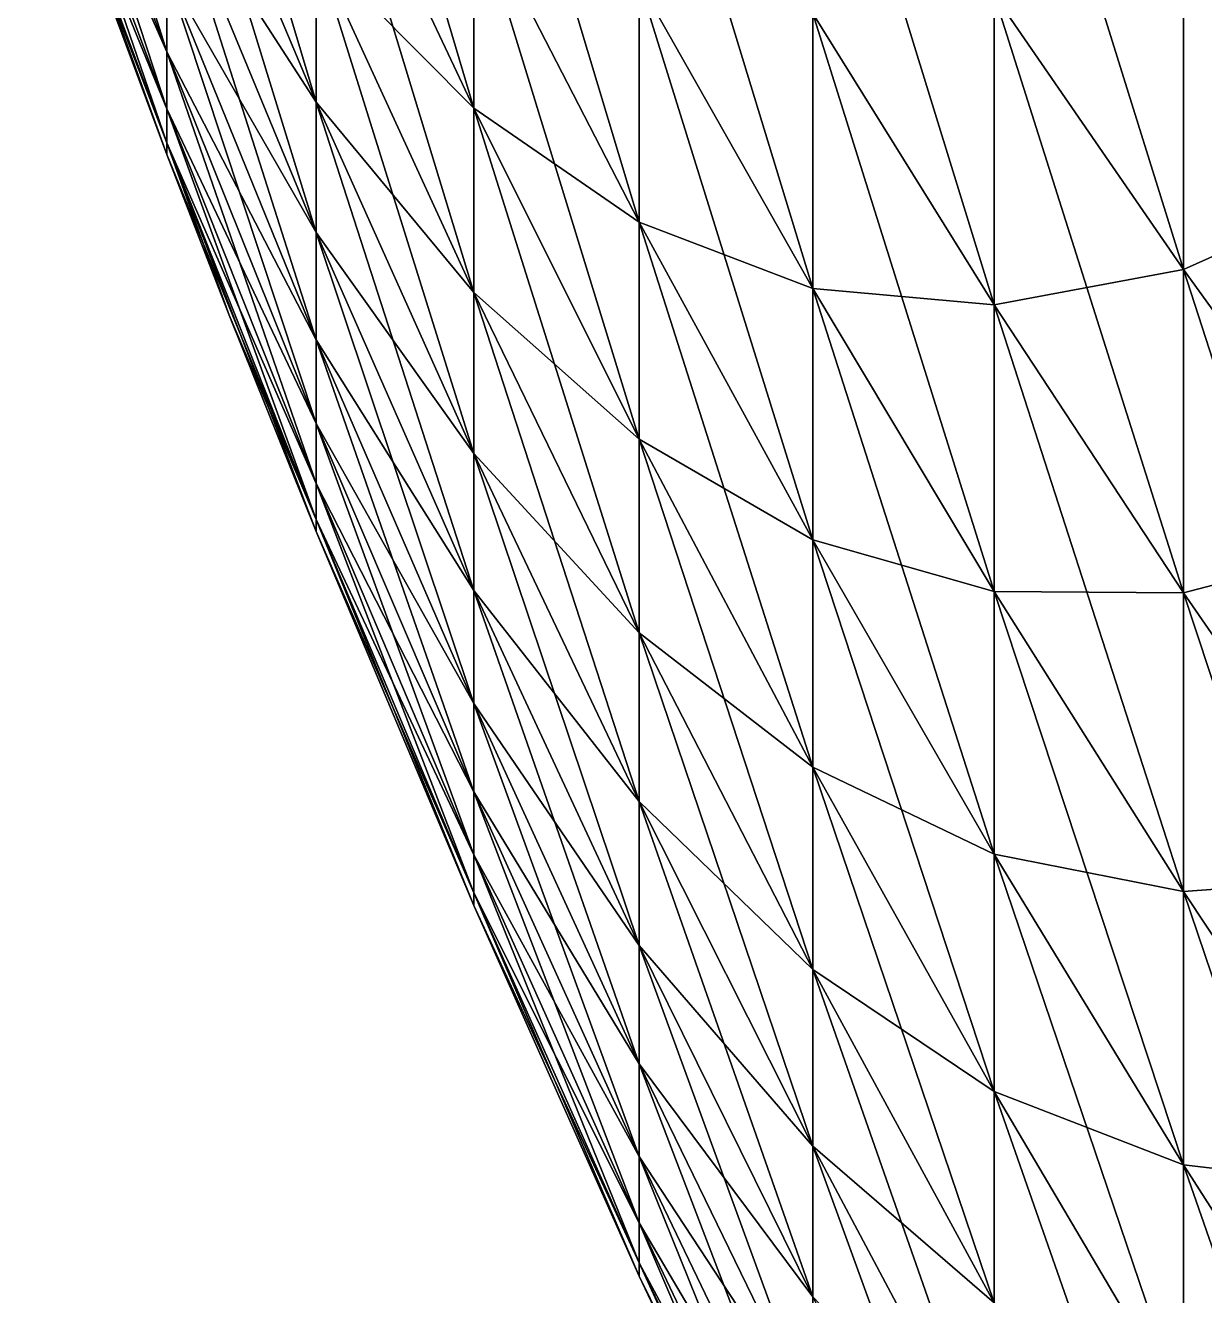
# Model space of a CAD drawing. Header units: inches. Extents: x 0 to 100, y -254 to 254.
# Drawn here: x 21.88 to 45.16, y -155.62 to -130.55 of the extents above; entities that cross this region are included whole.
import ezdxf

# ---------------------------------------------------------------- set-up
doc = ezdxf.new("R2010")
doc.units = ezdxf.units.IN
doc.header["$LTSCALE"] = 125.488919
doc.header["$MEASUREMENT"] = 0
doc.layers.add('1', color=7, linetype='CONTINUOUS')
doc.layers.add('3', color=7, linetype='CONTINUOUS')

msp = doc.modelspace()

# ---------------------------------------------------------------- linework, layer by layer
at = {"layer": '1', "linetype": 'CONTINUOUS'}
for points in [[(44.739, -128.541, -121.272), (44.739, -121.272, -128.541), (48.625, -133.634, -126.077), (44.739, -128.541, -121.272)], [(48.625, -133.634, -126.077), (44.739, -121.272, -128.541), (48.625, -126.077, -133.634), (48.625, -133.634, -126.077)], [(27.62, -125.596, -63.076), (27.62, -121.715, -70.272), (30.73, -132.19, -66.388), (27.62, -125.596, -63.076)], [(30.73, -132.19, -66.388), (27.62, -121.715, -70.272), (30.73, -128.106, -73.962), (30.73, -132.19, -66.388)], [(21.88, -123.686, -21.809), (21.88, -122.209, -28.964), (24.67, -131.078, -23.113), (21.88, -123.686, -21.809)], [(24.67, -131.078, -23.113), (21.88, -122.209, -28.964), (24.67, -129.513, -30.695), (24.67, -131.078, -23.113)], [(24.67, -125.073, -45.523), (24.67, -122.215, -52.718), (27.62, -132.069, -48.069), (24.67, -125.073, -45.523)], [(27.62, -132.069, -48.069), (24.67, -122.215, -52.718), (27.62, -129.051, -55.667), (27.62, -132.069, -48.069)], [(41.004, -129.948, -109.04), (41.004, -123.388, -116.411), (44.739, -135.375, -113.593), (41.004, -129.948, -109.04)], [(44.739, -135.375, -113.593), (41.004, -123.388, -116.411), (44.739, -128.541, -121.272), (44.739, -135.375, -113.593)], [(21.88, -124.745, -14.581), (21.88, -123.686, -21.809), (24.67, -132.2, -15.452), (21.88, -124.745, -14.581)], [(24.67, -132.2, -15.452), (21.88, -123.686, -21.809), (24.67, -131.078, -23.113), (24.67, -132.2, -15.452)], [(30.73, -128.106, -73.962), (30.73, -123.589, -81.286), (33.998, -134.437, -77.617), (30.73, -128.106, -73.962)], [(33.998, -134.437, -77.617), (30.73, -123.589, -81.286), (33.998, -129.697, -85.303), (33.998, -134.437, -77.617)], [(33.998, -129.697, -85.303), (33.998, -124.517, -92.7), (37.424, -135.744, -89.28), (33.998, -129.697, -85.303)], [(37.424, -135.744, -89.28), (33.998, -124.517, -92.7), (37.424, -130.323, -97.022), (37.424, -135.744, -89.28)], [(37.424, -130.323, -97.022), (37.424, -124.461, -104.436), (41.004, -136.069, -101.299), (37.424, -130.323, -97.022)], [(41.004, -136.069, -101.299), (37.424, -124.461, -104.436), (41.004, -129.948, -109.04), (41.004, -136.069, -101.299)], [(21.88, -125.381, -7.303), (21.88, -124.745, -14.581), (24.67, -132.875, -7.739), (21.88, -125.381, -7.303)], [(24.67, -132.875, -7.739), (21.88, -124.745, -14.581), (24.67, -132.2, -15.452), (24.67, -132.875, -7.739)], [(24.67, -127.509, -38.174), (24.67, -125.073, -45.523), (27.62, -134.641, -40.309), (24.67, -127.509, -38.174)], [(27.62, -134.641, -40.309), (24.67, -125.073, -45.523), (27.62, -132.069, -48.069), (27.62, -134.641, -40.309)], [(24.67, -133.1), (21.88, -125.594), (21.88, -125.381, -7.303), (24.67, -133.1)], [(24.67, -133.1), (21.88, -125.381, -7.303), (24.67, -132.875, -7.739), (24.67, -133.1)], [(27.62, -129.051, -55.667), (27.62, -125.596, -63.076), (30.73, -135.826, -58.59), (27.62, -129.051, -55.667)], [(30.73, -135.826, -58.59), (27.62, -125.596, -63.076), (30.73, -132.19, -66.388), (30.73, -135.826, -58.59)], [(24.67, -129.513, -30.695), (24.67, -127.509, -38.174), (27.62, -136.757, -32.412), (24.67, -129.513, -30.695)], [(27.62, -136.757, -32.412), (24.67, -127.509, -38.174), (27.62, -134.641, -40.309), (27.62, -136.757, -32.412)], [(30.73, -132.19, -66.388), (30.73, -128.106, -73.962), (33.998, -138.723, -69.669), (30.73, -132.19, -66.388)], [(33.998, -138.723, -69.669), (30.73, -128.106, -73.962), (33.998, -134.437, -77.617), (33.998, -138.723, -69.669)], [(44.739, -135.375, -113.593), (44.739, -128.541, -121.272), (48.625, -140.739, -118.094), (44.739, -135.375, -113.593)], [(48.625, -140.739, -118.094), (44.739, -128.541, -121.272), (48.625, -133.634, -126.077), (48.625, -140.739, -118.094)], [(27.62, -132.069, -48.069), (27.62, -129.051, -55.667), (30.73, -139.003, -50.593), (27.62, -132.069, -48.069)], [(30.73, -139.003, -50.593), (27.62, -129.051, -55.667), (30.73, -135.826, -58.59), (30.73, -139.003, -50.593)], [(24.67, -131.078, -23.113), (24.67, -129.513, -30.695), (27.62, -138.41, -24.405), (24.67, -131.078, -23.113)], [(27.62, -138.41, -24.405), (24.67, -129.513, -30.695), (27.62, -136.757, -32.412), (27.62, -138.41, -24.405)], [(33.998, -134.437, -77.617), (33.998, -129.697, -85.303), (37.424, -140.706, -81.236), (33.998, -134.437, -77.617)], [(37.424, -140.706, -81.236), (33.998, -129.697, -85.303), (37.424, -135.744, -89.28), (37.424, -140.706, -81.236)], [(41.004, -136.069, -101.299), (41.004, -129.948, -109.04), (44.739, -141.751, -105.53), (41.004, -136.069, -101.299)], [(44.739, -141.751, -105.53), (41.004, -129.948, -109.04), (44.739, -135.375, -113.593), (44.739, -141.751, -105.53)], [(37.424, -135.744, -89.28), (37.424, -130.323, -97.022), (41.004, -141.729, -93.216), (37.424, -135.744, -89.28)], [(41.004, -141.729, -93.216), (37.424, -130.323, -97.022), (41.004, -136.069, -101.299), (41.004, -141.729, -93.216)], [(24.67, -132.2, -15.452), (24.67, -131.078, -23.113), (27.62, -139.595, -16.316), (24.67, -132.2, -15.452)], [(27.62, -139.595, -16.316), (24.67, -131.078, -23.113), (27.62, -138.41, -24.405), (27.62, -139.595, -16.316)], [(27.62, -134.641, -40.309), (27.62, -132.069, -48.069), (30.73, -141.71, -42.425), (27.62, -134.641, -40.309)], [(30.73, -141.71, -42.425), (27.62, -132.069, -48.069), (30.73, -139.003, -50.593), (30.73, -141.71, -42.425)], [(24.67, -132.875, -7.739), (24.67, -132.2, -15.452), (27.62, -140.307, -8.172), (24.67, -132.875, -7.739)], [(27.62, -140.307, -8.172), (24.67, -132.2, -15.452), (27.62, -139.595, -16.316), (27.62, -140.307, -8.172)], [(30.73, -135.826, -58.59), (30.73, -132.19, -66.388), (33.998, -142.539, -61.485), (30.73, -135.826, -58.59)], [(33.998, -142.539, -61.485), (30.73, -132.19, -66.388), (33.998, -138.723, -69.669), (33.998, -142.539, -61.485)], [(25.903, -136.271), (24.67, -133.1), (24.67, -132.875, -7.739), (25.903, -136.271)], [(27.62, -140.545), (25.903, -136.271), (24.67, -132.875, -7.739), (27.62, -140.545)], [(27.62, -140.545), (24.67, -132.875, -7.739), (27.62, -140.307, -8.172), (27.62, -140.545)], [(33.998, -138.723, -69.669), (33.998, -134.437, -77.617), (37.424, -145.191, -72.918), (33.998, -138.723, -69.669)], [(37.424, -145.191, -72.918), (33.998, -134.437, -77.617), (37.424, -140.706, -81.236), (37.424, -145.191, -72.918)], [(27.62, -136.757, -32.412), (27.62, -134.641, -40.309), (30.73, -143.937, -34.114), (27.62, -136.757, -32.412)], [(30.73, -143.937, -34.114), (27.62, -134.641, -40.309), (30.73, -141.71, -42.425), (30.73, -143.937, -34.114)], [(44.739, -141.751, -105.53), (44.739, -135.375, -113.593), (48.625, -147.367, -109.711), (44.739, -141.751, -105.53)], [(48.625, -147.367, -109.711), (44.739, -135.375, -113.593), (48.625, -140.739, -118.094), (48.625, -147.367, -109.711)], [(30.73, -139.003, -50.593), (30.73, -135.826, -58.59), (33.998, -145.873, -53.093), (30.73, -139.003, -50.593)], [(33.998, -145.873, -53.093), (30.73, -135.826, -58.59), (33.998, -142.539, -61.485), (33.998, -145.873, -53.093)], [(37.424, -140.706, -81.236), (37.424, -135.744, -89.28), (41.004, -146.909, -84.818), (37.424, -140.706, -81.236)], [(41.004, -146.909, -84.818), (37.424, -135.744, -89.28), (41.004, -141.729, -93.216), (41.004, -146.909, -84.818)], [(41.004, -141.729, -93.216), (41.004, -136.069, -101.299), (44.739, -147.647, -97.109), (41.004, -141.729, -93.216)], [(44.739, -147.647, -97.109), (41.004, -136.069, -101.299), (44.739, -141.751, -105.53), (44.739, -147.647, -97.109)], [(27.62, -138.41, -24.405), (27.62, -136.757, -32.412), (30.73, -145.677, -25.687), (27.62, -138.41, -24.405)], [(30.73, -145.677, -25.687), (27.62, -136.757, -32.412), (30.73, -143.937, -34.114), (30.73, -145.677, -25.687)], [(27.62, -139.595, -16.316), (27.62, -138.41, -24.405), (30.73, -146.924, -17.173), (27.62, -139.595, -16.316)], [(30.73, -146.924, -17.173), (27.62, -138.41, -24.405), (30.73, -145.677, -25.687), (30.73, -146.924, -17.173)], [(33.998, -142.539, -61.485), (33.998, -138.723, -69.669), (37.424, -149.185, -64.352), (33.998, -142.539, -61.485)], [(37.424, -149.185, -64.352), (33.998, -138.723, -69.669), (37.424, -145.191, -72.918), (37.424, -149.185, -64.352)], [(30.73, -141.71, -42.425), (30.73, -139.003, -50.593), (33.998, -148.713, -44.522), (30.73, -141.71, -42.425)], [(33.998, -148.713, -44.522), (30.73, -139.003, -50.593), (33.998, -145.873, -53.093), (33.998, -148.713, -44.522)], [(27.62, -140.307, -8.172), (27.62, -139.595, -16.316), (30.73, -147.674, -8.601), (27.62, -140.307, -8.172)], [(30.73, -147.674, -8.601), (27.62, -139.595, -16.316), (30.73, -146.924, -17.173), (30.73, -147.674, -8.601)], [(30.73, -147.924), (27.62, -140.545), (27.62, -140.307, -8.172), (30.73, -147.924)], [(30.73, -147.924), (27.62, -140.307, -8.172), (30.73, -147.674, -8.601), (30.73, -147.924)], [(37.424, -145.191, -72.918), (37.424, -140.706, -81.236), (41.004, -151.592, -76.132), (37.424, -145.191, -72.918)], [(41.004, -151.592, -76.132), (37.424, -140.706, -81.236), (41.004, -146.909, -84.818), (41.004, -151.592, -76.132)], [(30.73, -143.937, -34.114), (30.73, -141.71, -42.425), (33.998, -151.05, -35.8), (30.73, -143.937, -34.114)], [(33.998, -151.05, -35.8), (30.73, -141.71, -42.425), (33.998, -148.713, -44.522), (33.998, -151.05, -35.8)], [(41.004, -146.909, -84.818), (41.004, -141.729, -93.216), (44.739, -153.044, -88.36), (41.004, -146.909, -84.818)], [(44.739, -153.044, -88.36), (41.004, -141.729, -93.216), (44.739, -147.647, -97.109), (44.739, -153.044, -88.36)], [(44.739, -147.647, -97.109), (44.739, -141.751, -105.53), (48.625, -153.497, -100.956), (44.739, -147.647, -97.109)], [(48.625, -153.497, -100.956), (44.739, -141.751, -105.53), (48.625, -147.367, -109.711), (48.625, -153.497, -100.956)], [(33.998, -145.873, -53.093), (33.998, -142.539, -61.485), (37.424, -152.675, -55.569), (33.998, -145.873, -53.093)], [(37.424, -152.675, -55.569), (33.998, -142.539, -61.485), (37.424, -149.185, -64.352), (37.424, -152.675, -55.569)], [(30.73, -145.677, -25.687), (30.73, -143.937, -34.114), (33.998, -152.876, -26.956), (30.73, -145.677, -25.687)], [(33.998, -152.876, -26.956), (30.73, -143.937, -34.114), (33.998, -151.05, -35.8), (33.998, -152.876, -26.956)], [(37.424, -149.185, -64.352), (37.424, -145.191, -72.918), (41.004, -155.762, -67.189), (37.424, -149.185, -64.352)], [(41.004, -155.762, -67.189), (37.424, -145.191, -72.918), (41.004, -151.592, -76.132), (41.004, -155.762, -67.189)], [(30.73, -146.924, -17.173), (30.73, -145.677, -25.687), (33.998, -154.185, -18.022), (30.73, -146.924, -17.173)], [(33.998, -154.185, -18.022), (30.73, -145.677, -25.687), (33.998, -152.876, -26.956), (33.998, -154.185, -18.022)], [(33.998, -148.713, -44.522), (33.998, -145.873, -53.093), (37.424, -155.647, -46.598), (33.998, -148.713, -44.522)], [(37.424, -155.647, -46.598), (33.998, -145.873, -53.093), (37.424, -152.675, -55.569), (37.424, -155.647, -46.598)], [(30.73, -147.674, -8.601), (30.73, -146.924, -17.173), (33.998, -154.972, -9.026), (30.73, -147.674, -8.601)], [(33.998, -154.972, -9.026), (30.73, -146.924, -17.173), (33.998, -154.185, -18.022), (33.998, -154.972, -9.026)], [(41.004, -151.592, -76.132), (41.004, -146.909, -84.818), (44.739, -157.922, -79.312), (41.004, -151.592, -76.132)], [(44.739, -157.922, -79.312), (41.004, -146.909, -84.818), (44.739, -153.044, -88.36), (44.739, -157.922, -79.312)], [(33.998, -155.235), (30.73, -147.924), (30.73, -147.674, -8.601), (33.998, -155.235)], [(33.998, -155.235), (30.73, -147.674, -8.601), (33.998, -154.972, -9.026), (33.998, -155.235)], [(44.739, -153.044, -88.36), (44.739, -147.647, -97.109), (48.625, -159.107, -91.861), (44.739, -153.044, -88.36)], [(48.625, -159.107, -91.861), (44.739, -147.647, -97.109), (48.625, -153.497, -100.956), (48.625, -159.107, -91.861)], [(33.998, -151.05, -35.8), (33.998, -148.713, -44.522), (37.424, -158.093, -37.469), (33.998, -151.05, -35.8)], [(37.424, -158.093, -37.469), (33.998, -148.713, -44.522), (37.424, -155.647, -46.598), (37.424, -158.093, -37.469)], [(37.424, -152.675, -55.569), (37.424, -149.185, -64.352), (41.004, -159.405, -58.019), (37.424, -152.675, -55.569)], [(41.004, -159.405, -58.019), (37.424, -149.185, -64.352), (41.004, -155.762, -67.189), (41.004, -159.405, -58.019)], [(33.998, -152.876, -26.956), (33.998, -151.05, -35.8), (37.424, -160.005, -28.213), (33.998, -152.876, -26.956)], [(37.424, -160.005, -28.213), (33.998, -151.05, -35.8), (37.424, -158.093, -37.469), (37.424, -160.005, -28.213)], [(41.004, -155.762, -67.189), (41.004, -151.592, -76.132), (44.739, -162.267, -69.995), (41.004, -155.762, -67.189)], [(44.739, -162.267, -69.995), (41.004, -151.592, -76.132), (44.739, -157.922, -79.312), (44.739, -162.267, -69.995)], [(33.998, -154.185, -18.022), (33.998, -152.876, -26.956), (37.424, -161.374, -18.862), (33.998, -154.185, -18.022)], [(37.424, -161.374, -18.862), (33.998, -152.876, -26.956), (37.424, -160.005, -28.213), (37.424, -161.374, -18.862)], [(37.424, -155.647, -46.598), (37.424, -152.675, -55.569), (41.004, -162.509, -48.652), (37.424, -155.647, -46.598)], [(41.004, -162.509, -48.652), (37.424, -152.675, -55.569), (41.004, -159.405, -58.019), (41.004, -162.509, -48.652)], [(44.739, -157.922, -79.312), (44.739, -153.044, -88.36), (48.625, -164.179, -82.454), (44.739, -157.922, -79.312)], [(48.625, -164.179, -82.454), (44.739, -153.044, -88.36), (48.625, -159.107, -91.861), (48.625, -164.179, -82.454)], [(33.998, -154.972, -9.026), (33.998, -154.185, -18.022), (37.424, -162.198, -9.447), (33.998, -154.972, -9.026)], [(37.424, -162.198, -9.447), (33.998, -154.185, -18.022), (37.424, -161.374, -18.862), (37.424, -162.198, -9.447)], [(37.424, -162.473), (33.998, -155.235), (33.998, -154.972, -9.026), (37.424, -162.473)], [(37.424, -162.473), (33.998, -154.972, -9.026), (37.424, -162.198, -9.447), (37.424, -162.473)]]:
    msp.add_3dface(points, dxfattribs=at)
at = {"layer": '3', "linetype": 'CONTINUOUS'}
for points in [[(21.88, -123.686, 21.809), (21.88, -124.745, 14.581), (24.67, -131.078, 23.113), (21.88, -123.686, 21.809)], [(24.67, -129.513, 30.695), (21.88, -123.686, 21.809), (24.67, -131.078, 23.113), (24.67, -129.513, 30.695)], [(21.88, -124.745, 14.581), (21.88, -125.381, 7.303), (24.67, -132.2, 15.452), (21.88, -124.745, 14.581)], [(24.67, -131.078, 23.113), (21.88, -124.745, 14.581), (24.67, -132.2, 15.452), (24.67, -131.078, 23.113)], [(24.67, -125.073, 45.523), (24.67, -127.509, 38.174), (27.62, -132.069, 48.069), (24.67, -125.073, 45.523)], [(27.62, -129.051, 55.667), (24.67, -125.073, 45.523), (27.62, -132.069, 48.069), (27.62, -129.051, 55.667)], [(21.88, -125.381, 7.303), (21.88, -125.594), (24.67, -132.875, 7.739), (21.88, -125.381, 7.303)], [(24.67, -132.2, 15.452), (21.88, -125.381, 7.303), (24.67, -132.875, 7.739), (24.67, -132.2, 15.452)], [(21.88, -125.594), (24.67, -133.1), (24.67, -132.875, 7.739), (21.88, -125.594)], [(27.62, -125.596, 63.076), (27.62, -129.051, 55.667), (30.73, -132.19, 66.388), (27.62, -125.596, 63.076)], [(30.73, -128.106, 73.962), (27.62, -125.596, 63.076), (30.73, -132.19, 66.388), (30.73, -128.106, 73.962)], [(48.625, -126.077, 133.634), (44.739, -128.541, 121.272), (48.625, -133.634, 126.077), (48.625, -126.077, 133.634)], [(24.67, -127.509, 38.174), (24.67, -129.513, 30.695), (27.62, -134.641, 40.309), (24.67, -127.509, 38.174)], [(27.62, -132.069, 48.069), (24.67, -127.509, 38.174), (27.62, -134.641, 40.309), (27.62, -132.069, 48.069)], [(30.73, -128.106, 73.962), (30.73, -132.19, 66.388), (33.998, -134.437, 77.617), (30.73, -128.106, 73.962)], [(33.998, -129.697, 85.303), (30.73, -128.106, 73.962), (33.998, -134.437, 77.617), (33.998, -129.697, 85.303)], [(44.739, -128.541, 121.272), (41.004, -129.948, 109.04), (44.739, -135.375, 113.593), (44.739, -128.541, 121.272)], [(44.739, -128.541, 121.272), (44.739, -135.375, 113.593), (48.625, -133.634, 126.077), (44.739, -128.541, 121.272)], [(27.62, -129.051, 55.667), (27.62, -132.069, 48.069), (30.73, -135.826, 58.59), (27.62, -129.051, 55.667)], [(30.73, -132.19, 66.388), (27.62, -129.051, 55.667), (30.73, -135.826, 58.59), (30.73, -132.19, 66.388)], [(24.67, -129.513, 30.695), (24.67, -131.078, 23.113), (27.62, -136.757, 32.412), (24.67, -129.513, 30.695)], [(27.62, -134.641, 40.309), (24.67, -129.513, 30.695), (27.62, -136.757, 32.412), (27.62, -134.641, 40.309)], [(33.998, -129.697, 85.303), (33.998, -134.437, 77.617), (37.424, -135.744, 89.28), (33.998, -129.697, 85.303)], [(37.424, -130.323, 97.022), (33.998, -129.697, 85.303), (37.424, -135.744, 89.28), (37.424, -130.323, 97.022)], [(41.004, -129.948, 109.04), (37.424, -130.323, 97.022), (41.004, -136.069, 101.299), (41.004, -129.948, 109.04)], [(41.004, -129.948, 109.04), (41.004, -136.069, 101.299), (44.739, -135.375, 113.593), (41.004, -129.948, 109.04)], [(37.424, -130.323, 97.022), (37.424, -135.744, 89.28), (41.004, -136.069, 101.299), (37.424, -130.323, 97.022)], [(24.67, -131.078, 23.113), (24.67, -132.2, 15.452), (27.62, -138.41, 24.405), (24.67, -131.078, 23.113)], [(27.62, -136.757, 32.412), (24.67, -131.078, 23.113), (27.62, -138.41, 24.405), (27.62, -136.757, 32.412)], [(27.62, -132.069, 48.069), (27.62, -134.641, 40.309), (30.73, -139.003, 50.593), (27.62, -132.069, 48.069)], [(30.73, -135.826, 58.59), (27.62, -132.069, 48.069), (30.73, -139.003, 50.593), (30.73, -135.826, 58.59)], [(24.67, -132.2, 15.452), (24.67, -132.875, 7.739), (27.62, -139.595, 16.316), (24.67, -132.2, 15.452)], [(27.62, -138.41, 24.405), (24.67, -132.2, 15.452), (27.62, -139.595, 16.316), (27.62, -138.41, 24.405)], [(30.73, -132.19, 66.388), (30.73, -135.826, 58.59), (33.998, -138.723, 69.669), (30.73, -132.19, 66.388)], [(33.998, -134.437, 77.617), (30.73, -132.19, 66.388), (33.998, -138.723, 69.669), (33.998, -134.437, 77.617)], [(24.67, -132.875, 7.739), (24.67, -133.1), (27.62, -140.307, 8.172), (24.67, -132.875, 7.739)], [(27.62, -139.595, 16.316), (24.67, -132.875, 7.739), (27.62, -140.307, 8.172), (27.62, -139.595, 16.316)], [(24.67, -133.1), (25.903, -136.271), (27.62, -140.307, 8.172), (24.67, -133.1)], [(48.625, -133.634, 126.077), (44.739, -135.375, 113.593), (48.625, -140.739, 118.094), (48.625, -133.634, 126.077)], [(33.998, -134.437, 77.617), (33.998, -138.723, 69.669), (37.424, -140.706, 81.236), (33.998, -134.437, 77.617)], [(37.424, -135.744, 89.28), (33.998, -134.437, 77.617), (37.424, -140.706, 81.236), (37.424, -135.744, 89.28)], [(27.62, -134.641, 40.309), (27.62, -136.757, 32.412), (30.73, -141.71, 42.425), (27.62, -134.641, 40.309)], [(30.73, -139.003, 50.593), (27.62, -134.641, 40.309), (30.73, -141.71, 42.425), (30.73, -139.003, 50.593)], [(44.739, -135.375, 113.593), (41.004, -136.069, 101.299), (44.739, -141.751, 105.53), (44.739, -135.375, 113.593)], [(44.739, -135.375, 113.593), (44.739, -141.751, 105.53), (48.625, -140.739, 118.094), (44.739, -135.375, 113.593)], [(30.73, -135.826, 58.59), (30.73, -139.003, 50.593), (33.998, -142.539, 61.485), (30.73, -135.826, 58.59)], [(33.998, -138.723, 69.669), (30.73, -135.826, 58.59), (33.998, -142.539, 61.485), (33.998, -138.723, 69.669)], [(37.424, -135.744, 89.28), (37.424, -140.706, 81.236), (41.004, -141.729, 93.216), (37.424, -135.744, 89.28)], [(41.004, -136.069, 101.299), (37.424, -135.744, 89.28), (41.004, -141.729, 93.216), (41.004, -136.069, 101.299)], [(41.004, -136.069, 101.299), (41.004, -141.729, 93.216), (44.739, -141.751, 105.53), (41.004, -136.069, 101.299)], [(27.62, -140.307, 8.172), (25.903, -136.271), (27.62, -140.545), (27.62, -140.307, 8.172)], [(27.62, -136.757, 32.412), (27.62, -138.41, 24.405), (30.73, -143.937, 34.114), (27.62, -136.757, 32.412)], [(30.73, -141.71, 42.425), (27.62, -136.757, 32.412), (30.73, -143.937, 34.114), (30.73, -141.71, 42.425)], [(27.62, -138.41, 24.405), (27.62, -139.595, 16.316), (30.73, -145.677, 25.687), (27.62, -138.41, 24.405)], [(30.73, -143.937, 34.114), (27.62, -138.41, 24.405), (30.73, -145.677, 25.687), (30.73, -143.937, 34.114)], [(33.998, -138.723, 69.669), (33.998, -142.539, 61.485), (37.424, -145.191, 72.918), (33.998, -138.723, 69.669)], [(37.424, -140.706, 81.236), (33.998, -138.723, 69.669), (37.424, -145.191, 72.918), (37.424, -140.706, 81.236)], [(30.73, -139.003, 50.593), (30.73, -141.71, 42.425), (33.998, -145.873, 53.093), (30.73, -139.003, 50.593)], [(33.998, -142.539, 61.485), (30.73, -139.003, 50.593), (33.998, -145.873, 53.093), (33.998, -142.539, 61.485)], [(27.62, -139.595, 16.316), (27.62, -140.307, 8.172), (30.73, -146.924, 17.173), (27.62, -139.595, 16.316)], [(30.73, -145.677, 25.687), (27.62, -139.595, 16.316), (30.73, -146.924, 17.173), (30.73, -145.677, 25.687)], [(27.62, -140.307, 8.172), (27.62, -140.545), (30.73, -147.674, 8.601), (27.62, -140.307, 8.172)], [(30.73, -146.924, 17.173), (27.62, -140.307, 8.172), (30.73, -147.674, 8.601), (30.73, -146.924, 17.173)], [(27.62, -140.545), (30.73, -147.924), (30.73, -147.674, 8.601), (27.62, -140.545)], [(37.424, -140.706, 81.236), (37.424, -145.191, 72.918), (41.004, -146.909, 84.818), (37.424, -140.706, 81.236)], [(41.004, -141.729, 93.216), (37.424, -140.706, 81.236), (41.004, -146.909, 84.818), (41.004, -141.729, 93.216)], [(48.625, -140.739, 118.094), (44.739, -141.751, 105.53), (48.625, -147.367, 109.711), (48.625, -140.739, 118.094)], [(30.73, -141.71, 42.425), (30.73, -143.937, 34.114), (33.998, -148.713, 44.522), (30.73, -141.71, 42.425)], [(33.998, -145.873, 53.093), (30.73, -141.71, 42.425), (33.998, -148.713, 44.522), (33.998, -145.873, 53.093)], [(41.004, -141.729, 93.216), (41.004, -146.909, 84.818), (44.739, -147.647, 97.109), (41.004, -141.729, 93.216)], [(44.739, -141.751, 105.53), (41.004, -141.729, 93.216), (44.739, -147.647, 97.109), (44.739, -141.751, 105.53)], [(44.739, -141.751, 105.53), (44.739, -147.647, 97.109), (48.625, -147.367, 109.711), (44.739, -141.751, 105.53)], [(33.998, -142.539, 61.485), (33.998, -145.873, 53.093), (37.424, -149.185, 64.352), (33.998, -142.539, 61.485)], [(37.424, -145.191, 72.918), (33.998, -142.539, 61.485), (37.424, -149.185, 64.352), (37.424, -145.191, 72.918)], [(30.73, -143.937, 34.114), (30.73, -145.677, 25.687), (33.998, -151.05, 35.8), (30.73, -143.937, 34.114)], [(33.998, -148.713, 44.522), (30.73, -143.937, 34.114), (33.998, -151.05, 35.8), (33.998, -148.713, 44.522)], [(37.424, -145.191, 72.918), (37.424, -149.185, 64.352), (41.004, -151.592, 76.132), (37.424, -145.191, 72.918)], [(41.004, -146.909, 84.818), (37.424, -145.191, 72.918), (41.004, -151.592, 76.132), (41.004, -146.909, 84.818)], [(30.73, -145.677, 25.687), (30.73, -146.924, 17.173), (33.998, -152.876, 26.956), (30.73, -145.677, 25.687)], [(33.998, -151.05, 35.8), (30.73, -145.677, 25.687), (33.998, -152.876, 26.956), (33.998, -151.05, 35.8)], [(33.998, -145.873, 53.093), (33.998, -148.713, 44.522), (37.424, -152.675, 55.569), (33.998, -145.873, 53.093)], [(37.424, -149.185, 64.352), (33.998, -145.873, 53.093), (37.424, -152.675, 55.569), (37.424, -149.185, 64.352)], [(30.73, -146.924, 17.173), (30.73, -147.674, 8.601), (33.998, -154.185, 18.022), (30.73, -146.924, 17.173)], [(33.998, -152.876, 26.956), (30.73, -146.924, 17.173), (33.998, -154.185, 18.022), (33.998, -152.876, 26.956)], [(41.004, -146.909, 84.818), (41.004, -151.592, 76.132), (44.739, -153.044, 88.36), (41.004, -146.909, 84.818)], [(44.739, -147.647, 97.109), (41.004, -146.909, 84.818), (44.739, -153.044, 88.36), (44.739, -147.647, 97.109)], [(48.625, -147.367, 109.711), (44.739, -147.647, 97.109), (48.625, -153.497, 100.956), (48.625, -147.367, 109.711)], [(30.73, -147.674, 8.601), (30.73, -147.924), (33.998, -154.972, 9.026), (30.73, -147.674, 8.601)], [(33.998, -154.185, 18.022), (30.73, -147.674, 8.601), (33.998, -154.972, 9.026), (33.998, -154.185, 18.022)], [(44.739, -147.647, 97.109), (44.739, -153.044, 88.36), (48.625, -153.497, 100.956), (44.739, -147.647, 97.109)], [(30.73, -147.924), (33.998, -155.235), (33.998, -154.972, 9.026), (30.73, -147.924)], [(33.998, -148.713, 44.522), (33.998, -151.05, 35.8), (37.424, -155.647, 46.598), (33.998, -148.713, 44.522)], [(37.424, -152.675, 55.569), (33.998, -148.713, 44.522), (37.424, -155.647, 46.598), (37.424, -152.675, 55.569)], [(37.424, -149.185, 64.352), (37.424, -152.675, 55.569), (41.004, -155.762, 67.189), (37.424, -149.185, 64.352)], [(41.004, -151.592, 76.132), (37.424, -149.185, 64.352), (41.004, -155.762, 67.189), (41.004, -151.592, 76.132)], [(33.998, -151.05, 35.8), (33.998, -152.876, 26.956), (37.424, -158.093, 37.469), (33.998, -151.05, 35.8)], [(37.424, -155.647, 46.598), (33.998, -151.05, 35.8), (37.424, -158.093, 37.469), (37.424, -155.647, 46.598)], [(41.004, -151.592, 76.132), (41.004, -155.762, 67.189), (44.739, -157.922, 79.312), (41.004, -151.592, 76.132)], [(44.739, -153.044, 88.36), (41.004, -151.592, 76.132), (44.739, -157.922, 79.312), (44.739, -153.044, 88.36)], [(33.998, -152.876, 26.956), (33.998, -154.185, 18.022), (37.424, -160.005, 28.213), (33.998, -152.876, 26.956)], [(37.424, -158.093, 37.469), (33.998, -152.876, 26.956), (37.424, -160.005, 28.213), (37.424, -158.093, 37.469)], [(37.424, -152.675, 55.569), (37.424, -155.647, 46.598), (41.004, -159.405, 58.019), (37.424, -152.675, 55.569)], [(41.004, -155.762, 67.189), (37.424, -152.675, 55.569), (41.004, -159.405, 58.019), (41.004, -155.762, 67.189)], [(44.739, -153.044, 88.36), (44.739, -157.922, 79.312), (48.625, -159.107, 91.861), (44.739, -153.044, 88.36)], [(48.625, -153.497, 100.956), (44.739, -153.044, 88.36), (48.625, -159.107, 91.861), (48.625, -153.497, 100.956)], [(33.998, -154.185, 18.022), (33.998, -154.972, 9.026), (37.424, -161.374, 18.862), (33.998, -154.185, 18.022)], [(37.424, -160.005, 28.213), (33.998, -154.185, 18.022), (37.424, -161.374, 18.862), (37.424, -160.005, 28.213)], [(33.998, -154.972, 9.026), (33.998, -155.235), (37.424, -162.198, 9.447), (33.998, -154.972, 9.026)], [(37.424, -161.374, 18.862), (33.998, -154.972, 9.026), (37.424, -162.198, 9.447), (37.424, -161.374, 18.862)], [(33.998, -155.235), (37.424, -162.473), (37.424, -162.198, 9.447), (33.998, -155.235)]]:
    msp.add_3dface(points, dxfattribs=at)

doc.saveas('drawing.dxf')
